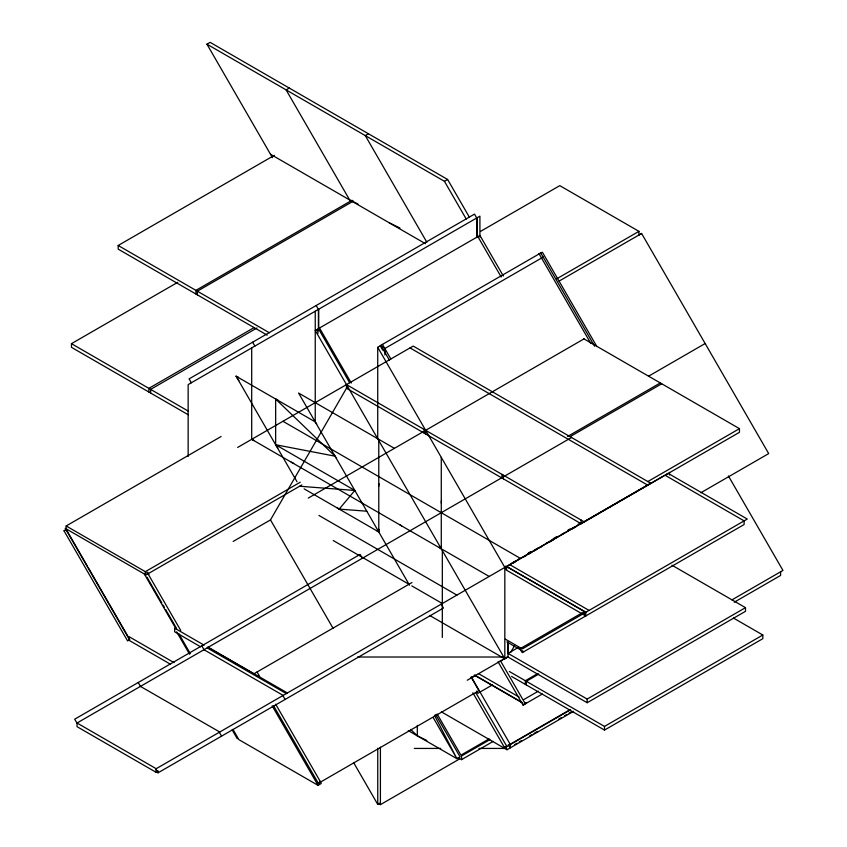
<?xml version="1.0" encoding="UTF-8"?>
<svg xmlns="http://www.w3.org/2000/svg" width="847" height="847" viewBox="0 0 847 847"><rect width="100%" height="100%" fill="white"/><g stroke="black" fill="none" stroke-linecap="round" stroke-linejoin="round"><path stroke-width="1.27" d="M507.988 642.788L507.988 653.365L587.162 699.071L745.498 607.659L745.498 611.312L587.162 702.724L507.988 657.018L504.823 658.85L429.916 615.6M378.778 486.252L378.958 483.605M378.958 529.311L378.778 531.958L304.137 488.857M441.276 503.076L441.456 500.439M439.138 547.331L441.276 548.782L441.456 546.146M233.169 541.445L270.489 519.899L347.016 387.344M510.625 652.444L514.584 645.594M337.053 507.649L339.202 509.1L354.819 490.455L275.656 444.749L275.656 399.043L278.028 400.208M272.469 157.669L206.943 44.182L210.109 42.35L447.608 179.469L469.386 217.181M289.272 88.056L286.106 89.888L349.652 199.945L357.963 204.032M267.176 335.158L118.178 249.134L118.178 245.482L274.259 155.372M368.445 133.762L365.279 135.594L426.877 242.284M188.352 414.818L71.455 347.323L71.455 343.67L177.764 282.295M352.003 200.252L195.922 290.362L195.922 294.015M353.421 201.078L197.351 291.188L197.351 294.841M206.943 44.182L444.442 181.3L447.608 179.469M254.036 327.63L148.85 388.36L148.85 392.013M256.937 328.001L150.628 389.376L150.628 393.029M480.609 231.347L559.782 185.641L638.945 231.347L638.945 235M318.408 328.647L315.243 330.478L504.823 658.85L504.823 567.426L377.73 347.312L380.906 345.481L389.324 360.06M315.836 329.547L317.953 330.764L320.208 329.451M66.151 529.619L66.151 525.966L221.099 436.512M538.523 254.28L540.767 252.978L594.583 346.201M540.767 252.978L380.187 345.692L382.78 350.182M129.824 639.601L127.59 640.904L64.044 530.836L66.31 529.534L87.463 566.23M64.044 530.836L66.288 529.544M381.796 346.614L384.962 348.445L543.298 257.033M237.658 447.438L413.198 346.084L650.697 483.203L155.784 768.949L158.018 772.824L443.447 608.04L441.202 604.165M556.384 279.012L638.945 231.347M559.041 281.13L641.603 233.465L768.695 453.59L700.829 492.763M639.369 234.767L641.603 233.465M66.151 525.966L145.324 571.672L300.262 482.218M128.755 638.394L65.219 528.327L144.382 574.033L147.547 572.212L148.871 574.499M145.769 575.071L301.818 484.971M308.244 498.1L583.985 338.895M648.601 376.174L705.149 343.533M567.554 436.491L660.289 382.95M570.105 436.66L661.719 383.776M571.534 437.497L76.929 723.063L74.695 719.188L360.113 554.393L362.347 558.268M412.002 582.524L253.814 673.852L207.547 647.14M647.849 481.541L739.463 428.656L739.463 432.309L581.127 523.721L346.487 388.254L346.487 384.602L583.985 521.72M528.359 553.027L530.614 551.715M553.239 538.66L556.627 536.702M567.935 530.169L570.2 528.867M578.12 524.293L580.375 522.991M511.779 563.213L515.167 561.254M517.432 559.952L519.698 558.639M527.607 554.065L531.005 552.106M534.393 550.148L537.792 548.189M545.701 543.626L547.967 542.313M550.232 541.011L553.62 539.052M555.886 537.75L558.152 536.437M561.54 534.478L563.806 533.176M571.714 528.602L575.113 526.643M506.612 566.59L585.775 612.296L585.775 615.949L506.612 570.243L506.612 566.59L663.815 475.823M512.52 563.414L515.908 561.455M523.827 556.881L526.082 555.579M528.348 554.277L531.736 552.318M534.002 551.005L537.4 549.047M539.655 547.744L541.921 546.442M549.841 541.868L553.229 539.91M572.456 528.803L575.844 526.845M156.197 772.369L156.197 768.716L77.035 722.999L77.035 726.662L156.197 772.369L158.463 771.066M507.988 653.482L518.237 647.447M471.048 677.907L475.506 675.334M502.26 659.887L506.718 657.314M467.237 680.247L507.724 656.87M273.433 705.509L318.366 783.327L320.6 782.035L275.677 704.217M318.366 783.327L478.936 690.623L471.239 677.282M232.936 729.352L238.875 739.643L318.048 785.349L321.214 783.517L319.891 781.23M492.552 684.842L477.846 693.322L476.565 691.099M537.771 673.534L525.331 680.713L525.331 684.376M538.756 674.106L526.315 681.284L526.315 684.937M523.615 699.675L538.311 691.184M523.997 703.783L526.114 702.565M498.047 661.772L523.075 705.128L542.302 694.032M523.075 705.128L525.32 703.836L500.291 660.48M489.195 738.838L460.916 755.164L437.168 714.032M353.781 762.893L377.741 804.385L379.848 803.168M489.831 739.675L461.551 755.99L461.551 759.653L458.163 757.694M731.977 599.867L782.956 570.433L728.399 475.94M378.302 803.432L380.409 804.65L459.582 758.944M461.551 759.653L493.219 741.369M734.243 602.217L780.616 575.441L780.616 571.789M508.285 744.64L510.18 747.912L510.18 744.259L570.116 709.648M570.232 709.977L504.664 747.827L472.891 692.804M514.775 744.513L517.041 743.211M519.296 741.908L521.561 740.596M529.481 736.032L531.736 734.72M534.002 733.417L537.39 731.459M558.882 719.05L561.148 717.748M564.536 715.789L566.802 714.476M569.057 713.174L571.323 711.872M441.414 711.872L507.014 749.743L573.514 711.353M509.354 671.491L604.493 726.419L762.829 635.006L762.829 638.67L604.493 730.082L511.567 676.425M357.572 657.018L502.716 657.018M414.31 748.43L440.694 748.43M478.957 748.43L506.665 748.43M299.616 486.252L354.819 490.455M339.202 509.1L366.804 511.207M336.513 458.269L335.031 456.173L275.656 444.749L277.858 447.968M389.239 222.803L399.922 228.055M238.452 377.36L236.069 376.184L297.022 481.763M251.697 347.916L251.697 439.328L254.068 440.504M291.283 462.187L293.655 463.351M410.721 729.479L417.317 735.821L426.824 740.5M270.489 154.239L425.427 243.692M583.678 338.715L739.463 428.656M410.033 347.916L647.532 485.035M118.178 245.482L269.441 332.807M671.978 565.214L745.498 607.659M733.428 618.035L762.829 635.006M394.406 448.349L298.567 393.019L409.461 585.097M316.725 423.987L315.243 421.891L236.069 376.184L238.918 380.631M282.94 421.287L520.45 558.417M509.873 564.705L589.036 610.412M506.707 566.527L585.87 612.233M251.697 439.328L489.195 576.458M71.455 343.67L188.436 411.208M318.927 515.442L456.904 595.102M505.363 639.136L522.324 648.929L747.276 519.052L668.114 473.346L664.937 475.167L744.111 520.884L744.111 524.537L522.228 652.635L519.994 648.76L583.53 612.074L585.775 615.949M333.21 540.513L409.525 584.578M411.79 585.88L442.325 603.519M506.845 641.931L523.817 651.724M478.375 673.556L519.095 697.06M474.987 675.25L522.483 702.682M474.235 675.048L521.741 702.481M408.275 730.601L456.904 758.679L460.069 756.847L435.654 714.572M208.224 647.256L287.387 692.962M204.148 645.181L174.641 628.146L174.641 631.798L200.654 646.822M207.144 647.881L286.318 693.587M203.979 649.713L283.152 695.419M174.059 662.65L128.818 636.531L128.818 640.184L170.575 664.292M219.744 732.02L140.433 686.398L138.23 682.491M399.551 524.484L401.69 525.934M376.64 530.508L378.778 531.958L378.778 440.535M275.656 399.043L335.031 456.173M596.712 346.307L542.408 252.237L539.232 254.068L590.91 343.564M503.383 276.069L479.91 235.413L319.52 328.001L351.293 383.035M477.856 236.588L501.202 277.022M444.442 181.3L466.221 219.013M382.431 344.401L390.859 359.001M316.164 305.523L318.408 309.399L318.408 328.985M319.7 330.891L349.62 382.717M471.271 676.869L510.18 744.259M475.781 692.634L506.898 746.535M505.119 746.472L507.014 749.743M252.618 342.209L254.862 346.084M433.156 717.547L456.904 758.679L434.447 715.27M191.316 382.78L189.082 378.895L474.5 214.111L476.745 217.986L476.745 237.573M270.489 519.899L333.157 628.453M282.866 695.578L285.111 699.453M257.065 671.978L259.627 676.425M272.162 705.858L318.048 785.349M201.777 645.806L204.021 649.691M148.013 573.779L180.739 630.475M147.05 577.294L161.819 602.863M163.1 605.086L164.382 607.31M165.663 609.533L166.954 611.756M167.59 612.868L176.578 628.432M144.382 574.033L176.049 628.887M178.685 633.461L190.268 653.524M176.631 631.82L189.58 654.255M232.142 729.839L237.276 738.732M219.32 732.263L221.565 736.138M88.109 567.342L108.649 602.916M109.295 604.027L129.189 638.49M155.784 768.949L158.018 772.835M669.49 472.361L669.49 474.976M604.493 726.419L604.493 730.082M587.162 699.071L587.162 702.724M581.127 520.069L581.127 523.721M507.988 641.91L507.988 657.018M505.733 566.082L505.733 569.735M503.383 475.188L503.383 478.841M501.953 474.362L501.953 478.015M479.91 237.054L479.91 216.154L188.15 384.602L188.15 456.427M477.02 217.753L477.02 237.34M442.325 550.603L442.325 637.473M441.276 457.369L441.276 548.782M425.649 430.308L425.649 433.971M424.209 429.482L424.209 433.135M417.317 725.381L417.317 735.821M384.962 348.445L384.962 354.978M380.409 747.192L380.409 804.65M377.73 347.312L377.73 438.725M377.741 748.229L377.741 804.385M318.684 309.166L318.684 328.763M317.953 330.764L317.953 333.369M315.243 311.23L315.243 421.891M145.324 571.672L145.324 575.325"/></g></svg>
